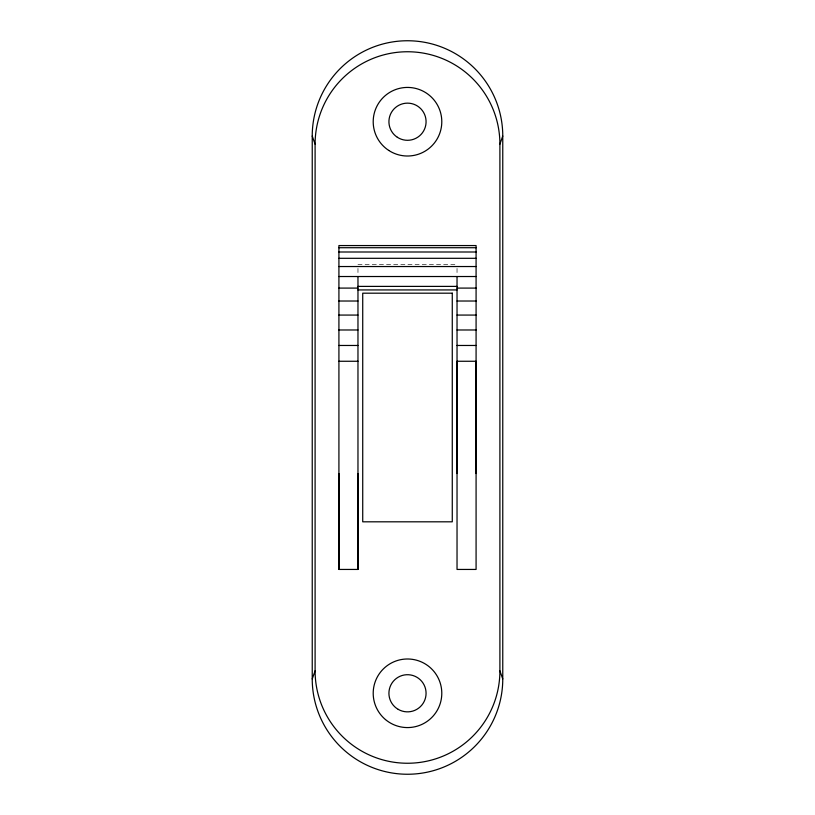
<?xml version="1.0" encoding="UTF-8"?>
<svg xmlns="http://www.w3.org/2000/svg" width="815" height="815" viewBox="0 0 815 815"><rect width="100%" height="100%" fill="white"/><g stroke="black" fill="none" stroke-linecap="round" stroke-linejoin="round"><path stroke-width="0.61" stroke-dasharray="4.08 3.06" d="M357.968 264.651L457.032 264.651M457.032 268.441L457.032 274.808M357.968 268.441L357.968 274.808"/><path stroke-width="1.22" d="M357.968 473.525L357.968 569.441L338.918 569.441L338.918 473.525M457.032 473.525L457.032 361.259L476.082 361.259L476.082 473.525M312.237 678.987L315.099 670.847L315.099 144.153L312.237 136.013A95.263 95.263 0 0 1 407.5 40.75A95.263 95.263 0 0 1 502.763 136.013L502.763 678.987A95.263 95.263 0 0 1 407.5 774.25A95.263 95.263 0 0 1 312.237 678.987L312.237 136.013M502.763 678.987L499.901 670.847L499.901 144.153L502.763 136.013M338.918 247.719L476.082 247.719M338.918 251.998L476.082 251.998M338.918 258.304L476.082 258.304M338.918 266.536L476.082 266.536M338.918 276.519L476.082 276.519M357.968 286.391L457.032 286.391M338.918 288.092L357.968 288.092M457.032 288.092L476.082 288.092M357.968 289.936L457.032 289.936M338.918 301.02L357.968 301.02M457.032 301.02L476.082 301.02M338.918 315.069L357.968 315.069M457.032 315.069L476.082 315.069M338.918 329.983L357.968 329.983M457.032 329.983L476.082 329.983M338.918 345.468L357.968 345.468M457.032 345.468L476.082 345.468M338.918 361.259L357.968 361.259M457.032 276.519L457.032 569.441L476.082 569.441L476.082 245.56L338.918 245.56L338.918 569.441M357.968 276.519L357.968 569.441M499.901 670.847A92.401 92.401 0 0 1 407.5 763.248A92.401 92.401 0 0 1 315.099 670.847M315.099 144.153A92.401 92.401 0 0 1 407.5 51.752A92.401 92.401 0 0 1 499.901 144.153M452.274 293.186L362.726 293.186L362.726 521.814L452.274 521.814L452.274 293.186M398.209 709.366A18.572 18.572 0 0 0 426.072 693.28A18.572 18.572 0 0 0 398.209 677.194A18.572 18.572 0 0 0 398.209 709.366M397.333 137.266A18.572 18.572 0 0 0 426.051 122.749A18.572 18.572 0 0 0 399.116 105.145A18.572 18.572 0 0 0 397.333 137.266M388.724 150.418A34.291 34.291 0 0 0 441.74 123.625A34.291 34.291 0 0 0 392.025 91.117A34.291 34.291 0 0 0 388.724 150.418M385.454 719.553A34.291 34.291 0 0 0 441.272 699.229A34.291 34.291 0 0 0 395.774 661.057A34.291 34.291 0 0 0 385.454 719.553"/></g></svg>
